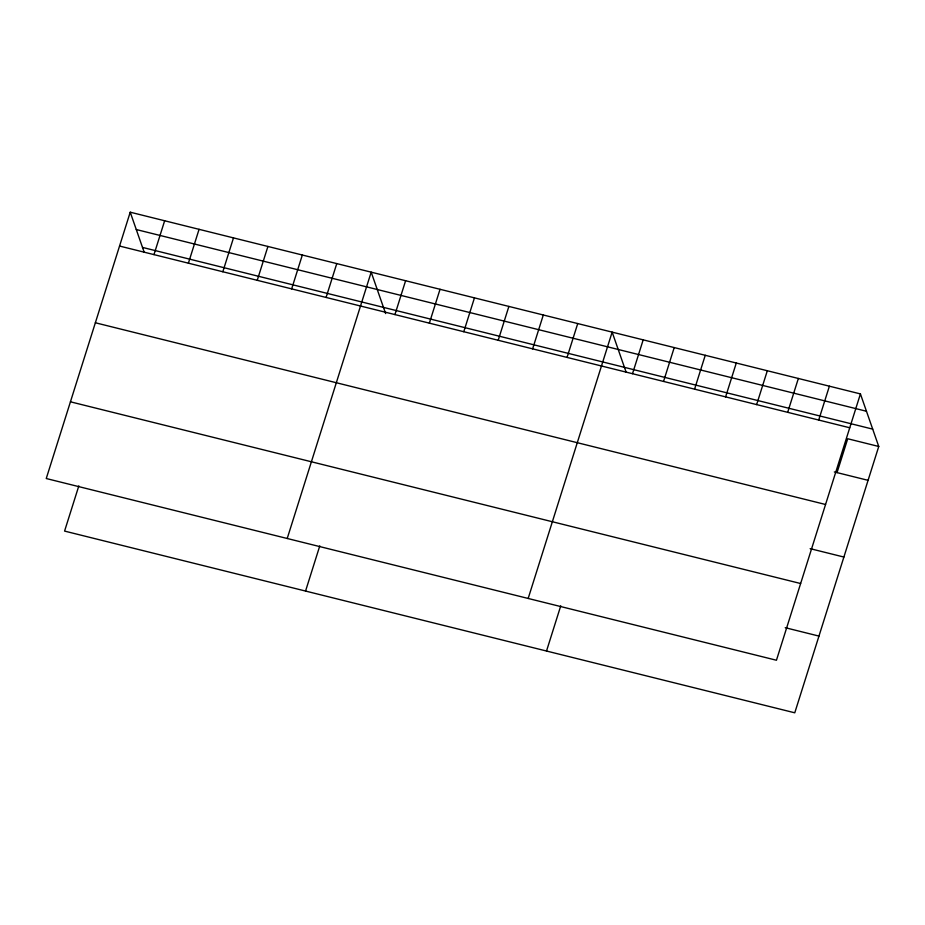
<?xml version="1.0" encoding="UTF-8"?>
<svg xmlns="http://www.w3.org/2000/svg" width="925" height="925" viewBox="0 0 925 925"><rect width="100%" height="100%" fill="white"/><g stroke="black" fill="none" stroke-linecap="round" stroke-linejoin="round"><path stroke-width="1.39" d="M130.228 212.195L46.25 478.526L776.445 660.242L860.423 393.911L130.228 212.195L144.231 252.375M78.833 485.879L64.577 531.089L794.772 712.805L878.75 446.474L860.423 393.911M153.978 254.618L164.65 220.763M188.399 263.186L199.072 229.319M222.821 271.753L233.493 237.887M257.243 280.31L267.915 246.455M291.664 288.877L302.336 255.023M326.086 297.445L336.769 263.59M287.213 538.489L371.191 272.158L385.632 313.575M305.551 591.063L319.796 545.854M394.94 314.581L405.613 280.726M429.362 323.149L440.034 289.294M463.783 331.717L474.456 297.862M498.205 340.284L508.877 306.429M532.627 348.852L543.31 314.986M567.048 357.42L577.732 323.553M528.175 598.452L612.153 332.121L626.167 372.301M632.515 373.7L643.187 339.845M546.513 651.027L560.758 605.817M663.549 381.424L674.221 347.569M694.582 389.147L705.255 355.292M725.605 396.871L736.288 363.016M756.638 404.595L767.322 370.74M787.672 412.319L798.356 378.464M818.706 420.042L829.39 386.188M837.044 472.606L847.716 438.751L878.75 446.474M136.276 229.539L866.471 411.255M142.508 247.414L872.703 429.131M119.545 246.05L849.74 427.766M834.338 471.935L868.078 480.329M95.356 322.767L825.551 504.483M810.15 548.652L843.889 557.047M70.439 401.808L800.634 583.525M785.232 627.693L818.96 636.088"/></g></svg>
